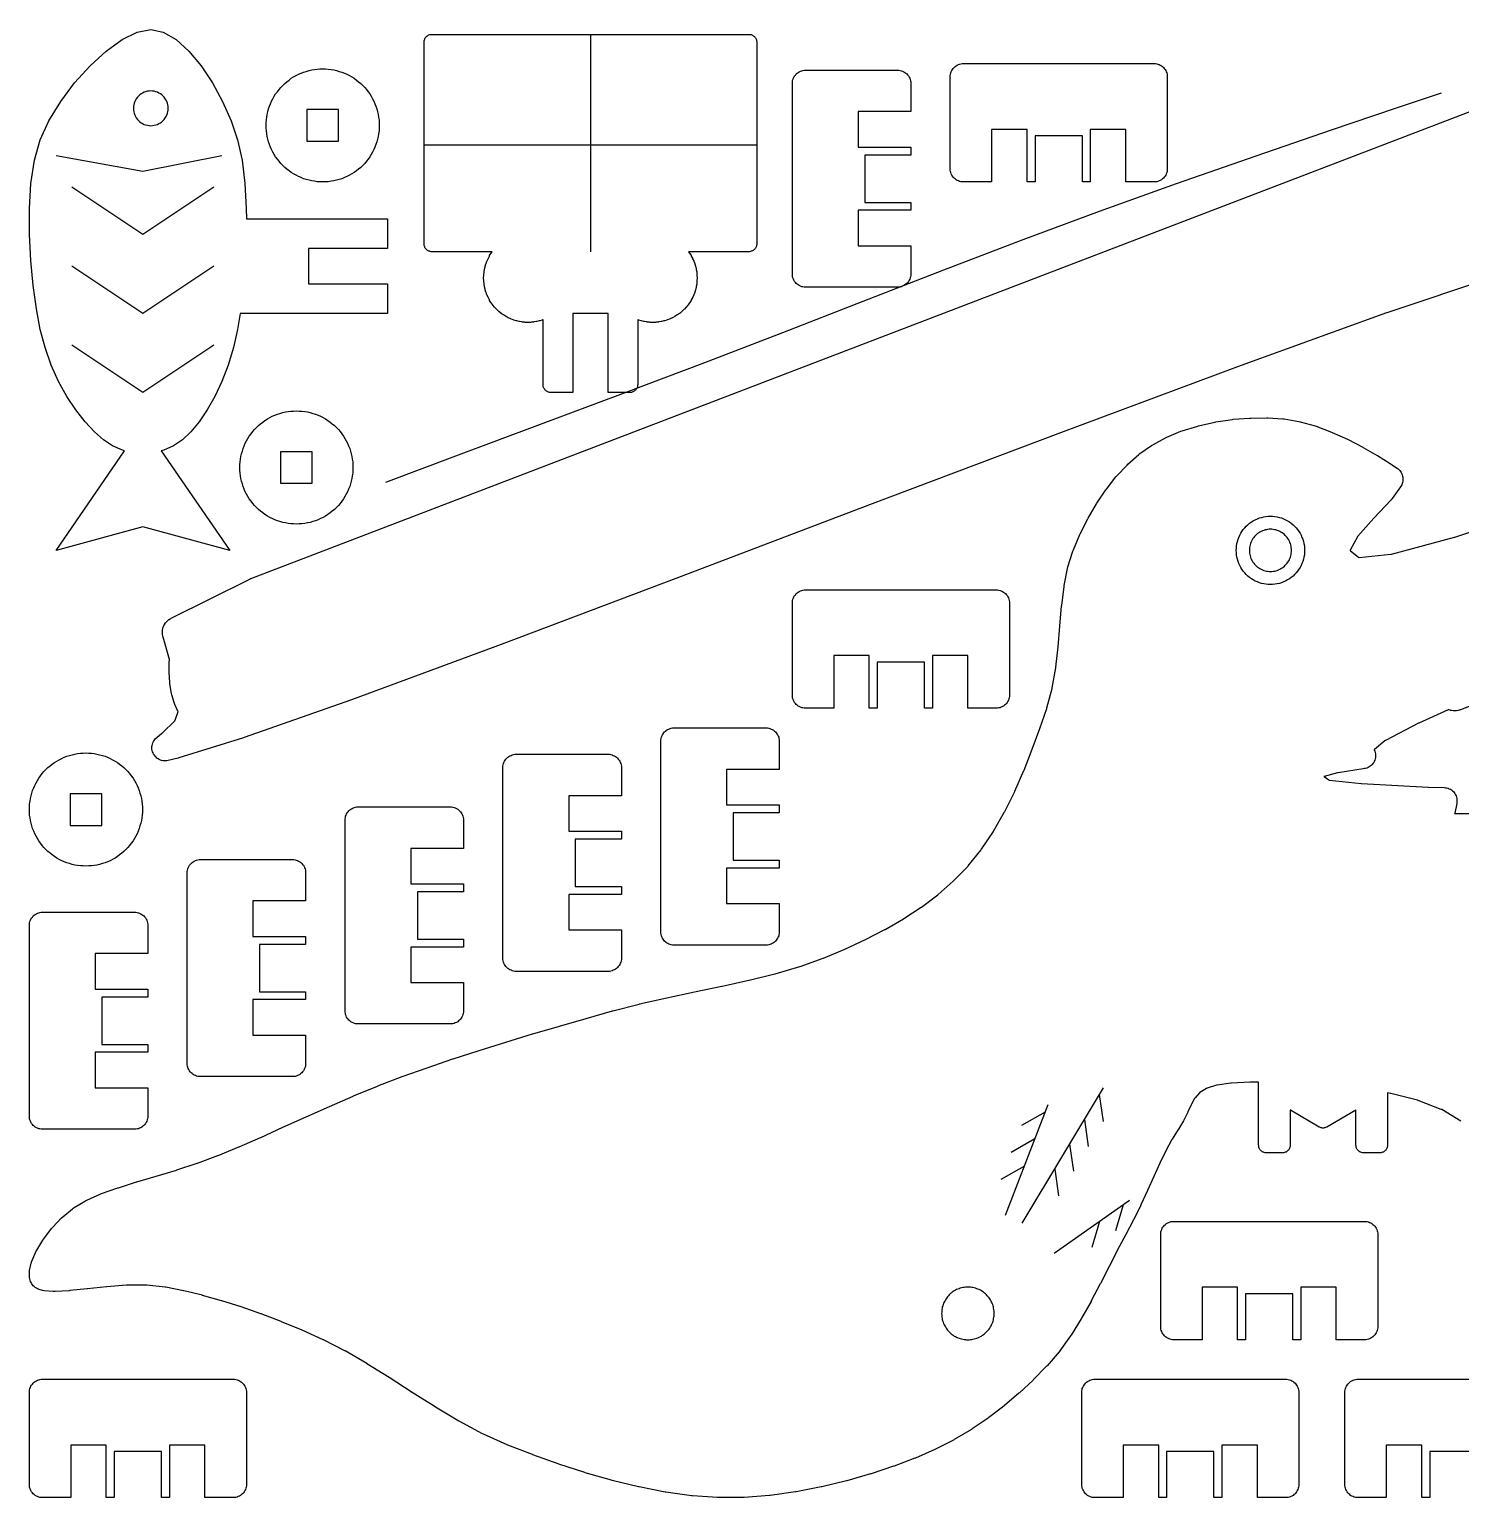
# Model space of a CAD drawing. Header units: millimetres. Extents: x 5 to 580, y 5 to 395.
# Drawn here: x 5 to 113.8, y 5 to 116.6 of the extents above; entities that cross this region are included whole.
import ezdxf

# ---------------------------------------------------------------- set-up
doc = ezdxf.new("R2010")
doc.units = ezdxf.units.MM
doc.layers.add('CUT', color=1, linetype='Continuous')
doc.layers.add('ENGRAVE', color=5, linetype='Continuous')

msp = doc.modelspace()

# ---------------------------------------------------------------- linework, layer by layer
at = {"layer": 'CUT'}
for points in [[(32.23, 102.2), (32.23, 100.22), (32.23, 99.95), (26.23, 99.95), (26.23, 97.25), (32.23, 97.25), (32.23, 96.98), (32.23, 95), (26.23, 95), (21.02, 95), (20.83, 93.8), (20.51, 92.41), (20.11, 91.08), (19.64, 89.84), (19.1, 88.7), (18.52, 87.67), (17.9, 86.77), (17.27, 86.01), (16.63, 85.4), (15.95, 84.94), (15.22, 84.61), (15.03, 84.56), (20.23, 77), (13.63, 78.8), (7.03, 77), (12.23, 84.57), (12.08, 84.61), (11.33, 84.94), (10.63, 85.4), (9.94, 86.01), (9.23, 86.77), (8.53, 87.67), (7.85, 88.7), (7.22, 89.84), (6.66, 91.08), (6.19, 92.41), (5.83, 93.8), (5.54, 95.35), (5.29, 97.12), (5.11, 99.02), (5, 101), (5, 102.98), (5.12, 104.88), (5.39, 106.65), (5.83, 108.2), (6.49, 109.65), (7.38, 111.12), (8.44, 112.53), (9.61, 113.82), (10.84, 114.94), (12.06, 115.82), (13.2, 116.39), (14.23, 116.6), (15.18, 116.39), (16.16, 115.82), (17.12, 114.94), (18.05, 113.82), (18.91, 112.53), (19.68, 111.12), (20.33, 109.65), (20.83, 108.2), (21.17, 106.65), (21.39, 104.88), (21.49, 102.98), (21.5, 102.2), (26.23, 102.2)], [(55.11, 99.69), (55.18, 99.59), (55.2, 99.56), (55.3, 99.4), (55.32, 99.37), (55.4, 99.21), (55.42, 99.17), (55.5, 99.01), (55.51, 98.97), (55.58, 98.8), (55.59, 98.77), (55.64, 98.59), (55.65, 98.55), (55.69, 98.38), (55.7, 98.34), (55.73, 98.16), (55.73, 98.12), (55.75, 97.94), (55.75, 97.9), (55.76, 97.72), (55.76, 97.68), (55.75, 97.5), (55.75, 97.46), (55.73, 97.28), (55.73, 97.24), (55.7, 97.06), (55.69, 97.02), (55.65, 96.85), (55.64, 96.81), (55.59, 96.63), (55.58, 96.6), (55.51, 96.43), (55.5, 96.39), (55.42, 96.23), (55.4, 96.19), (55.32, 96.03), (55.3, 96), (55.2, 95.84), (55.18, 95.81), (55.08, 95.66), (55.05, 95.63), (54.94, 95.49), (54.91, 95.46), (54.79, 95.33), (54.76, 95.3), (54.63, 95.18), (54.6, 95.15), (54.46, 95.04), (54.43, 95.01), (54.28, 94.91), (54.25, 94.89), (54.09, 94.79), (54.06, 94.77), (53.9, 94.68), (53.86, 94.67), (53.7, 94.59), (53.66, 94.58), (53.49, 94.51), (53.45, 94.5), (53.28, 94.45), (53.24, 94.44), (53.07, 94.4), (53.03, 94.39), (52.85, 94.36), (52.81, 94.35), (52.63, 94.34), (52.59, 94.33), (52.41, 94.33), (52.37, 94.33), (52.19, 94.33), (52.15, 94.34), (51.97, 94.35), (51.93, 94.36), (51.75, 94.39), (51.71, 94.4), (51.54, 94.44), (51.5, 94.45), (51.32, 94.5), (51.29, 94.51), (51.26, 94.52), (51.25, 94.53), (51.25, 94.51), (51.25, 89.6), (51.24, 89.54), (51.23, 89.48), (51.22, 89.43), (51.2, 89.37), (51.18, 89.32), (51.15, 89.27), (51.11, 89.22), (51.07, 89.18), (51.03, 89.14), (50.98, 89.1), (50.93, 89.07), (50.88, 89.05), (50.82, 89.03), (50.76, 89.01), (50.71, 89), (50.65, 89), (49, 89), (49, 95), (46.3, 95), (46.3, 89), (44.65, 89), (44.59, 89), (44.53, 89.01), (44.47, 89.03), (44.42, 89.05), (44.36, 89.07), (44.31, 89.1), (44.27, 89.14), (44.22, 89.18), (44.18, 89.22), (44.15, 89.27), (44.12, 89.32), (44.09, 89.37), (44.07, 89.43), (44.06, 89.48), (44.05, 89.54), (44.05, 89.6), (44.05, 94.51), (44.05, 94.53), (44.03, 94.52), (44.01, 94.51), (43.97, 94.5), (43.8, 94.45), (43.76, 94.44), (43.58, 94.4), (43.54, 94.39), (43.36, 94.36), (43.32, 94.35), (43.14, 94.34), (43.1, 94.33), (42.92, 94.33), (42.88, 94.33), (42.7, 94.33), (42.66, 94.34), (42.48, 94.35), (42.44, 94.36), (42.27, 94.39), (42.23, 94.4), (42.05, 94.44), (42.01, 94.45), (41.84, 94.5), (41.8, 94.51), (41.63, 94.58), (41.6, 94.59), (41.43, 94.67), (41.4, 94.68), (41.24, 94.77), (41.2, 94.79), (41.05, 94.89), (41.01, 94.91), (40.87, 95.01), (40.84, 95.04), (40.7, 95.15), (40.67, 95.18), (40.53, 95.3), (40.51, 95.33), (40.38, 95.46), (40.36, 95.49), (40.24, 95.63), (40.22, 95.66), (40.11, 95.81), (40.09, 95.84), (39.99, 96), (39.97, 96.03), (39.89, 96.19), (39.87, 96.23), (39.8, 96.39), (39.78, 96.43), (39.72, 96.6), (39.7, 96.63), (39.65, 96.81), (39.64, 96.85), (39.6, 97.02), (39.59, 97.06), (39.56, 97.24), (39.56, 97.28), (39.54, 97.46), (39.54, 97.5), (39.53, 97.68), (39.53, 97.72), (39.54, 97.9), (39.54, 97.94), (39.56, 98.12), (39.56, 98.16), (39.59, 98.34), (39.6, 98.38), (39.64, 98.55), (39.65, 98.59), (39.7, 98.77), (39.72, 98.8), (39.78, 98.97), (39.8, 99.01), (39.87, 99.17), (39.89, 99.21), (39.97, 99.37), (39.99, 99.4), (40.09, 99.56), (40.11, 99.59), (40.18, 99.69), (40.19, 99.7), (40.18, 99.7), (35.6, 99.7), (35.54, 99.7), (35.48, 99.71), (35.43, 99.73), (35.37, 99.75), (35.32, 99.77), (35.27, 99.8), (35.22, 99.84), (35.18, 99.88), (35.14, 99.92), (35.1, 99.97), (35.07, 100.02), (35.05, 100.07), (35.03, 100.13), (35.01, 100.18), (35, 100.24), (35, 100.3), (35, 115.62), (35, 115.68), (35.01, 115.74), (35.03, 115.8), (35.05, 115.85), (35.07, 115.91), (35.1, 115.96), (35.14, 116), (35.18, 116.05), (35.22, 116.09), (35.27, 116.12), (35.32, 116.15), (35.37, 116.18), (35.43, 116.2), (35.48, 116.21), (35.54, 116.22), (35.6, 116.22), (59.69, 116.22), (59.75, 116.22), (59.81, 116.21), (59.87, 116.2), (59.92, 116.18), (59.98, 116.15), (60.03, 116.12), (60.07, 116.09), (60.12, 116.05), (60.16, 116), (60.19, 115.96), (60.22, 115.91), (60.25, 115.85), (60.27, 115.8), (60.28, 115.74), (60.29, 115.68), (60.29, 115.62), (60.29, 100.3), (60.29, 100.24), (60.28, 100.18), (60.27, 100.13), (60.25, 100.07), (60.22, 100.02), (60.19, 99.97), (60.16, 99.92), (60.12, 99.88), (60.07, 99.84), (60.03, 99.8), (59.98, 99.77), (59.92, 99.75), (59.87, 99.73), (59.81, 99.71), (59.75, 99.7), (59.69, 99.7), (55.12, 99.7), (55.1, 99.7)], [(91.46, 105.71), (91.42, 105.62), (91.38, 105.53), (91.33, 105.44), (91.27, 105.37), (91.21, 105.29), (91.13, 105.23), (91.06, 105.17), (90.97, 105.12), (90.88, 105.08), (90.79, 105.04), (90.7, 105.02), (90.6, 105), (90.5, 105), (88.35, 105), (88.35, 109), (85.65, 109), (85.65, 105), (85.05, 105), (85.05, 108.5), (81.45, 108.5), (81.45, 105), (80.85, 105), (80.85, 109), (78.15, 109), (78.15, 105), (76, 105), (75.9, 105), (75.8, 105.02), (75.71, 105.04), (75.62, 105.08), (75.53, 105.12), (75.44, 105.17), (75.37, 105.23), (75.29, 105.29), (75.23, 105.37), (75.17, 105.44), (75.12, 105.53), (75.08, 105.62), (75.04, 105.71), (75.02, 105.8), (75, 105.9), (75, 106), (75, 113), (75, 113.1), (75.02, 113.2), (75.04, 113.29), (75.08, 113.38), (75.12, 113.47), (75.17, 113.56), (75.23, 113.63), (75.29, 113.71), (75.37, 113.77), (75.44, 113.83), (75.53, 113.88), (75.62, 113.92), (75.71, 113.96), (75.8, 113.98), (75.9, 114), (76, 114), (90.5, 114), (90.6, 114), (90.7, 113.98), (90.79, 113.96), (90.88, 113.92), (90.97, 113.88), (91.06, 113.83), (91.13, 113.77), (91.21, 113.71), (91.27, 113.63), (91.33, 113.56), (91.38, 113.47), (91.42, 113.38), (91.46, 113.29), (91.48, 113.2), (91.5, 113.1), (91.5, 113), (91.5, 106), (91.5, 105.9), (91.48, 105.8)], [(31.59, 109.09), (31.58, 108.88), (31.55, 108.67), (31.52, 108.46), (31.47, 108.26), (31.41, 108.05), (31.35, 107.85), (31.27, 107.65), (31.19, 107.46), (31.09, 107.27), (30.99, 107.09), (30.88, 106.91), (30.75, 106.74), (30.62, 106.57), (30.49, 106.41), (30.34, 106.26), (30.19, 106.11), (30.03, 105.98), (29.86, 105.85), (29.69, 105.72), (29.51, 105.61), (29.33, 105.51), (29.14, 105.41), (28.95, 105.33), (28.75, 105.25), (28.55, 105.19), (28.34, 105.13), (28.14, 105.08), (27.93, 105.05), (27.72, 105.02), (27.51, 105.01), (27.3, 105), (27.09, 105.01), (26.88, 105.02), (26.67, 105.05), (26.46, 105.08), (26.26, 105.13), (26.05, 105.19), (25.85, 105.25), (25.65, 105.33), (25.46, 105.41), (25.27, 105.51), (25.09, 105.61), (24.91, 105.72), (24.74, 105.85), (24.57, 105.98), (24.41, 106.11), (24.26, 106.26), (24.11, 106.41), (23.98, 106.57), (23.85, 106.74), (23.72, 106.91), (23.61, 107.09), (23.51, 107.27), (23.41, 107.46), (23.33, 107.65), (23.25, 107.85), (23.19, 108.05), (23.13, 108.26), (23.08, 108.46), (23.05, 108.67), (23.02, 108.88), (23.01, 109.09), (23, 109.3), (23.01, 109.51), (23.02, 109.72), (23.05, 109.93), (23.08, 110.14), (23.13, 110.34), (23.19, 110.55), (23.25, 110.75), (23.33, 110.95), (23.41, 111.14), (23.51, 111.33), (23.61, 111.51), (23.72, 111.69), (23.85, 111.86), (23.98, 112.03), (24.11, 112.19), (24.26, 112.34), (24.41, 112.49), (24.57, 112.62), (24.74, 112.75), (24.91, 112.88), (25.09, 112.99), (25.27, 113.09), (25.46, 113.19), (25.65, 113.27), (25.85, 113.35), (26.05, 113.41), (26.26, 113.47), (26.46, 113.52), (26.67, 113.55), (26.88, 113.58), (27.09, 113.59), (27.3, 113.6), (27.51, 113.59), (27.72, 113.58), (27.93, 113.55), (28.14, 113.52), (28.34, 113.47), (28.55, 113.41), (28.75, 113.35), (28.95, 113.27), (29.14, 113.19), (29.33, 113.09), (29.51, 112.99), (29.69, 112.88), (29.86, 112.75), (30.03, 112.62), (30.19, 112.49), (30.34, 112.34), (30.49, 112.19), (30.62, 112.03), (30.75, 111.86), (30.88, 111.69), (30.99, 111.51), (31.09, 111.33), (31.19, 111.14), (31.27, 110.95), (31.35, 110.75), (31.41, 110.55), (31.47, 110.34), (31.52, 110.14), (31.55, 109.93), (31.58, 109.72), (31.59, 109.51), (31.6, 109.3)], [(71.29, 113.46), (71.38, 113.42), (71.47, 113.38), (71.56, 113.33), (71.63, 113.27), (71.71, 113.21), (71.77, 113.13), (71.83, 113.06), (71.88, 112.97), (71.92, 112.88), (71.96, 112.79), (71.98, 112.7), (72, 112.6), (72, 112.5), (72, 110.35), (68, 110.35), (68, 107.65), (72, 107.65), (72, 107.05), (68.5, 107.05), (68.5, 103.45), (72, 103.45), (72, 102.85), (68, 102.85), (68, 100.15), (72, 100.15), (72, 98), (72, 97.9), (71.98, 97.8), (71.96, 97.71), (71.92, 97.62), (71.88, 97.53), (71.83, 97.44), (71.77, 97.37), (71.71, 97.29), (71.63, 97.23), (71.56, 97.17), (71.47, 97.12), (71.38, 97.08), (71.29, 97.04), (71.2, 97.02), (71.1, 97), (71, 97), (64, 97), (63.9, 97), (63.8, 97.02), (63.71, 97.04), (63.62, 97.08), (63.53, 97.12), (63.44, 97.17), (63.37, 97.23), (63.29, 97.29), (63.23, 97.37), (63.17, 97.44), (63.12, 97.53), (63.08, 97.62), (63.04, 97.71), (63.02, 97.8), (63, 97.9), (63, 98), (63, 112.5), (63, 112.6), (63.02, 112.7), (63.04, 112.79), (63.08, 112.88), (63.12, 112.97), (63.17, 113.06), (63.23, 113.13), (63.29, 113.21), (63.37, 113.27), (63.44, 113.33), (63.53, 113.38), (63.62, 113.42), (63.71, 113.46), (63.8, 113.48), (63.9, 113.5), (64, 113.5), (71, 113.5), (71.1, 113.5), (71.2, 113.48)], [(14.73, 109.38), (14.85, 109.44), (14.96, 109.5), (15.06, 109.58), (15.16, 109.67), (15.25, 109.76), (15.32, 109.87), (15.39, 109.98), (15.45, 110.09), (15.49, 110.22), (15.52, 110.34), (15.54, 110.47), (15.55, 110.6), (15.54, 110.73), (15.52, 110.86), (15.49, 110.98), (15.45, 111.11), (15.39, 111.22), (15.32, 111.33), (15.25, 111.44), (15.16, 111.53), (15.06, 111.62), (14.96, 111.7), (14.85, 111.76), (14.73, 111.82), (14.61, 111.86), (14.48, 111.89), (14.36, 111.91), (14.23, 111.92), (14.1, 111.91), (13.97, 111.89), (13.84, 111.86), (13.72, 111.82), (13.6, 111.76), (13.49, 111.7), (13.39, 111.62), (13.29, 111.53), (13.21, 111.44), (13.13, 111.33), (13.06, 111.22), (13.01, 111.11), (12.96, 110.98), (12.93, 110.86), (12.91, 110.73), (12.91, 110.6), (12.91, 110.47), (12.93, 110.34), (12.96, 110.22), (13.01, 110.09), (13.06, 109.98), (13.13, 109.87), (13.21, 109.76), (13.29, 109.67), (13.39, 109.58), (13.49, 109.5), (13.6, 109.44), (13.72, 109.38), (13.84, 109.34), (13.97, 109.31), (14.1, 109.29), (14.23, 109.28), (14.36, 109.29), (14.48, 109.31), (14.61, 109.34)], [(28.5, 110.5), (26.1, 110.5), (26.1, 108.1), (28.5, 108.1)], [(29.59, 83.09), (29.58, 82.88), (29.55, 82.67), (29.52, 82.46), (29.47, 82.26), (29.41, 82.05), (29.35, 81.85), (29.27, 81.65), (29.19, 81.46), (29.09, 81.27), (28.99, 81.09), (28.88, 80.91), (28.75, 80.74), (28.62, 80.57), (28.49, 80.41), (28.34, 80.26), (28.19, 80.11), (28.03, 79.98), (27.86, 79.85), (27.69, 79.72), (27.51, 79.61), (27.33, 79.51), (27.14, 79.41), (26.95, 79.33), (26.75, 79.25), (26.55, 79.19), (26.34, 79.13), (26.14, 79.08), (25.93, 79.05), (25.72, 79.02), (25.51, 79.01), (25.3, 79), (25.09, 79.01), (24.88, 79.02), (24.67, 79.05), (24.46, 79.08), (24.26, 79.13), (24.05, 79.19), (23.85, 79.25), (23.65, 79.33), (23.46, 79.41), (23.27, 79.51), (23.09, 79.61), (22.91, 79.72), (22.74, 79.85), (22.57, 79.98), (22.41, 80.11), (22.26, 80.26), (22.11, 80.41), (21.98, 80.57), (21.85, 80.74), (21.72, 80.91), (21.61, 81.09), (21.51, 81.27), (21.41, 81.46), (21.33, 81.65), (21.25, 81.85), (21.19, 82.05), (21.13, 82.26), (21.08, 82.46), (21.05, 82.67), (21.02, 82.88), (21.01, 83.09), (21, 83.3), (21.01, 83.51), (21.02, 83.72), (21.05, 83.93), (21.08, 84.14), (21.13, 84.34), (21.19, 84.55), (21.25, 84.75), (21.33, 84.95), (21.41, 85.14), (21.51, 85.33), (21.61, 85.51), (21.72, 85.69), (21.85, 85.86), (21.98, 86.03), (22.11, 86.19), (22.26, 86.34), (22.41, 86.49), (22.57, 86.62), (22.74, 86.75), (22.91, 86.88), (23.09, 86.99), (23.27, 87.09), (23.46, 87.19), (23.65, 87.27), (23.85, 87.35), (24.05, 87.41), (24.26, 87.47), (24.46, 87.52), (24.67, 87.55), (24.88, 87.58), (25.09, 87.59), (25.3, 87.6), (25.51, 87.59), (25.72, 87.58), (25.93, 87.55), (26.14, 87.52), (26.34, 87.47), (26.55, 87.41), (26.75, 87.35), (26.95, 87.27), (27.14, 87.19), (27.33, 87.09), (27.51, 86.99), (27.69, 86.88), (27.86, 86.75), (28.03, 86.62), (28.19, 86.49), (28.34, 86.34), (28.49, 86.19), (28.62, 86.03), (28.75, 85.86), (28.88, 85.69), (28.99, 85.51), (29.09, 85.33), (29.19, 85.14), (29.27, 84.95), (29.35, 84.75), (29.41, 84.55), (29.47, 84.34), (29.52, 84.14), (29.55, 83.93), (29.58, 83.72), (29.59, 83.51), (29.6, 83.3)], [(26.5, 84.5), (24.1, 84.5), (24.1, 82.1), (26.5, 82.1)], [(100.94, 77.1), (100.93, 77.21), (100.91, 77.31), (100.89, 77.41), (100.86, 77.51), (100.82, 77.61), (100.78, 77.71), (100.73, 77.8), (100.67, 77.89), (100.61, 77.97), (100.55, 78.05), (100.47, 78.13), (100.4, 78.2), (100.32, 78.27), (100.23, 78.33), (100.14, 78.39), (100.05, 78.43), (99.96, 78.48), (99.86, 78.51), (99.76, 78.55), (99.65, 78.57), (99.55, 78.59), (99.45, 78.6), (99.34, 78.6), (99.24, 78.6), (99.13, 78.59), (99.03, 78.57), (98.93, 78.55), (98.83, 78.51), (98.73, 78.48), (98.64, 78.43), (98.54, 78.39), (98.45, 78.33), (98.37, 78.27), (98.29, 78.2), (98.21, 78.13), (98.14, 78.05), (98.07, 77.97), (98.01, 77.89), (97.96, 77.8), (97.91, 77.71), (97.86, 77.61), (97.83, 77.51), (97.8, 77.41), (97.77, 77.31), (97.76, 77.21), (97.75, 77.1), (97.74, 77), (97.75, 76.9), (97.76, 76.79), (97.77, 76.69), (97.8, 76.59), (97.83, 76.49), (97.86, 76.39), (97.91, 76.29), (97.96, 76.2), (98.01, 76.11), (98.07, 76.03), (98.14, 75.94), (98.21, 75.87), (98.29, 75.8), (98.37, 75.73), (98.45, 75.67), (98.54, 75.61), (98.64, 75.56), (98.73, 75.52), (98.83, 75.48), (98.93, 75.45), (99.03, 75.43), (99.13, 75.41), (99.24, 75.4), (99.34, 75.4), (99.45, 75.4), (99.55, 75.41), (99.65, 75.43), (99.76, 75.45), (99.86, 75.48), (99.96, 75.52), (100.05, 75.56), (100.14, 75.61), (100.23, 75.67), (100.32, 75.73), (100.4, 75.8), (100.47, 75.87), (100.55, 75.94), (100.61, 76.03), (100.67, 76.11), (100.73, 76.2), (100.78, 76.29), (100.82, 76.39), (100.86, 76.49), (100.89, 76.59), (100.91, 76.69), (100.93, 76.79), (100.94, 76.9), (100.94, 77)], [(79.46, 65.71), (79.42, 65.62), (79.38, 65.53), (79.33, 65.44), (79.27, 65.37), (79.21, 65.29), (79.13, 65.23), (79.06, 65.17), (78.97, 65.12), (78.88, 65.08), (78.79, 65.04), (78.7, 65.02), (78.6, 65), (78.5, 65), (76.35, 65), (76.35, 69), (73.65, 69), (73.65, 65), (73.05, 65), (73.05, 68.5), (69.45, 68.5), (69.45, 65), (68.85, 65), (68.85, 69), (66.15, 69), (66.15, 65), (64, 65), (63.9, 65), (63.8, 65.02), (63.71, 65.04), (63.62, 65.08), (63.53, 65.12), (63.44, 65.17), (63.37, 65.23), (63.29, 65.29), (63.23, 65.37), (63.17, 65.44), (63.12, 65.53), (63.08, 65.62), (63.04, 65.71), (63.02, 65.8), (63, 65.9), (63, 66), (63, 73), (63, 73.1), (63.02, 73.2), (63.04, 73.29), (63.08, 73.38), (63.12, 73.47), (63.17, 73.56), (63.23, 73.63), (63.29, 73.71), (63.37, 73.77), (63.44, 73.83), (63.53, 73.88), (63.62, 73.92), (63.71, 73.96), (63.8, 73.98), (63.9, 74), (64, 74), (78.5, 74), (78.6, 74), (78.7, 73.98), (78.79, 73.96), (78.88, 73.92), (78.97, 73.88), (79.06, 73.83), (79.13, 73.77), (79.21, 73.71), (79.27, 73.63), (79.33, 73.56), (79.38, 73.47), (79.42, 73.38), (79.46, 73.29), (79.48, 73.2), (79.5, 73.1), (79.5, 73), (79.5, 66), (79.5, 65.9), (79.48, 65.8)], [(61.29, 63.46), (61.38, 63.42), (61.47, 63.38), (61.56, 63.33), (61.63, 63.27), (61.71, 63.21), (61.77, 63.13), (61.83, 63.06), (61.88, 62.97), (61.92, 62.88), (61.96, 62.79), (61.98, 62.7), (62, 62.6), (62, 62.5), (62, 60.35), (58, 60.35), (58, 57.65), (62, 57.65), (62, 57.05), (58.5, 57.05), (58.5, 53.45), (62, 53.45), (62, 52.85), (58, 52.85), (58, 50.15), (62, 50.15), (62, 48), (62, 47.9), (61.98, 47.8), (61.96, 47.71), (61.92, 47.62), (61.88, 47.53), (61.83, 47.44), (61.77, 47.37), (61.71, 47.29), (61.63, 47.23), (61.56, 47.17), (61.47, 47.12), (61.38, 47.08), (61.29, 47.04), (61.2, 47.02), (61.1, 47), (61, 47), (54, 47), (53.9, 47), (53.8, 47.02), (53.71, 47.04), (53.62, 47.08), (53.53, 47.12), (53.44, 47.17), (53.37, 47.23), (53.29, 47.29), (53.23, 47.37), (53.17, 47.44), (53.12, 47.53), (53.08, 47.62), (53.04, 47.71), (53.02, 47.8), (53, 47.9), (53, 48), (53, 62.5), (53, 62.6), (53.02, 62.7), (53.04, 62.79), (53.08, 62.88), (53.12, 62.97), (53.17, 63.06), (53.23, 63.13), (53.29, 63.21), (53.37, 63.27), (53.44, 63.33), (53.53, 63.38), (53.62, 63.42), (53.71, 63.46), (53.8, 63.48), (53.9, 63.5), (54, 63.5), (61, 63.5), (61.1, 63.5), (61.2, 63.48)], [(13.59, 57.09), (13.58, 56.88), (13.55, 56.67), (13.52, 56.46), (13.47, 56.26), (13.41, 56.05), (13.35, 55.85), (13.27, 55.65), (13.19, 55.46), (13.09, 55.27), (12.99, 55.09), (12.88, 54.91), (12.75, 54.74), (12.62, 54.57), (12.49, 54.41), (12.34, 54.26), (12.19, 54.11), (12.03, 53.98), (11.86, 53.85), (11.69, 53.72), (11.51, 53.61), (11.33, 53.51), (11.14, 53.41), (10.95, 53.33), (10.75, 53.25), (10.55, 53.19), (10.34, 53.13), (10.14, 53.08), (9.93, 53.05), (9.72, 53.02), (9.51, 53.01), (9.3, 53), (9.09, 53.01), (8.88, 53.02), (8.67, 53.05), (8.46, 53.08), (8.26, 53.13), (8.05, 53.19), (7.85, 53.25), (7.65, 53.33), (7.46, 53.41), (7.27, 53.51), (7.09, 53.61), (6.91, 53.72), (6.74, 53.85), (6.57, 53.98), (6.41, 54.11), (6.26, 54.26), (6.11, 54.41), (5.98, 54.57), (5.85, 54.74), (5.72, 54.91), (5.61, 55.09), (5.51, 55.27), (5.41, 55.46), (5.33, 55.65), (5.25, 55.85), (5.19, 56.05), (5.13, 56.26), (5.08, 56.46), (5.05, 56.67), (5.02, 56.88), (5.01, 57.09), (5, 57.3), (5.01, 57.51), (5.02, 57.72), (5.05, 57.93), (5.08, 58.14), (5.13, 58.34), (5.19, 58.55), (5.25, 58.75), (5.33, 58.95), (5.41, 59.14), (5.51, 59.33), (5.61, 59.51), (5.72, 59.69), (5.85, 59.86), (5.98, 60.03), (6.11, 60.19), (6.26, 60.34), (6.41, 60.49), (6.57, 60.62), (6.74, 60.75), (6.91, 60.88), (7.09, 60.99), (7.27, 61.09), (7.46, 61.19), (7.65, 61.27), (7.85, 61.35), (8.05, 61.41), (8.26, 61.47), (8.46, 61.52), (8.67, 61.55), (8.88, 61.58), (9.09, 61.59), (9.3, 61.6), (9.51, 61.59), (9.72, 61.58), (9.93, 61.55), (10.14, 61.52), (10.34, 61.47), (10.55, 61.41), (10.75, 61.35), (10.95, 61.27), (11.14, 61.19), (11.33, 61.09), (11.51, 60.99), (11.69, 60.88), (11.86, 60.75), (12.03, 60.62), (12.19, 60.49), (12.34, 60.34), (12.49, 60.19), (12.62, 60.03), (12.75, 59.86), (12.88, 59.69), (12.99, 59.51), (13.09, 59.33), (13.19, 59.14), (13.27, 58.95), (13.35, 58.75), (13.41, 58.55), (13.47, 58.34), (13.52, 58.14), (13.55, 57.93), (13.58, 57.72), (13.59, 57.51), (13.6, 57.3)], [(49.29, 61.46), (49.38, 61.42), (49.47, 61.38), (49.56, 61.33), (49.63, 61.27), (49.71, 61.21), (49.77, 61.13), (49.83, 61.06), (49.88, 60.97), (49.92, 60.88), (49.96, 60.79), (49.98, 60.7), (50, 60.6), (50, 60.5), (50, 58.35), (46, 58.35), (46, 55.65), (50, 55.65), (50, 55.05), (46.5, 55.05), (46.5, 51.45), (50, 51.45), (50, 50.85), (46, 50.85), (46, 48.15), (50, 48.15), (50, 46), (50, 45.9), (49.98, 45.8), (49.96, 45.71), (49.92, 45.62), (49.88, 45.53), (49.83, 45.44), (49.77, 45.37), (49.71, 45.29), (49.63, 45.23), (49.56, 45.17), (49.47, 45.12), (49.38, 45.08), (49.29, 45.04), (49.2, 45.02), (49.1, 45), (49, 45), (42, 45), (41.9, 45), (41.8, 45.02), (41.71, 45.04), (41.62, 45.08), (41.53, 45.12), (41.44, 45.17), (41.37, 45.23), (41.29, 45.29), (41.23, 45.37), (41.17, 45.44), (41.12, 45.53), (41.08, 45.62), (41.04, 45.71), (41.02, 45.8), (41, 45.9), (41, 46), (41, 60.5), (41, 60.6), (41.02, 60.7), (41.04, 60.79), (41.08, 60.88), (41.12, 60.97), (41.17, 61.06), (41.23, 61.13), (41.29, 61.21), (41.37, 61.27), (41.44, 61.33), (41.53, 61.38), (41.62, 61.42), (41.71, 61.46), (41.8, 61.48), (41.9, 61.5), (42, 61.5), (49, 61.5), (49.1, 61.5), (49.2, 61.48)], [(10.5, 58.5), (8.1, 58.5), (8.1, 56.1), (10.5, 56.1)], [(37.29, 57.46), (37.38, 57.42), (37.47, 57.38), (37.56, 57.33), (37.63, 57.27), (37.71, 57.21), (37.77, 57.13), (37.83, 57.06), (37.88, 56.97), (37.92, 56.88), (37.96, 56.79), (37.98, 56.7), (38, 56.6), (38, 56.5), (38, 54.35), (34, 54.35), (34, 51.65), (38, 51.65), (38, 51.05), (34.5, 51.05), (34.5, 47.45), (38, 47.45), (38, 46.85), (34, 46.85), (34, 44.15), (38, 44.15), (38, 42), (38, 41.9), (37.98, 41.8), (37.96, 41.71), (37.92, 41.62), (37.88, 41.53), (37.83, 41.44), (37.77, 41.37), (37.71, 41.29), (37.63, 41.23), (37.56, 41.17), (37.47, 41.12), (37.38, 41.08), (37.29, 41.04), (37.2, 41.02), (37.1, 41), (37, 41), (30, 41), (29.9, 41), (29.8, 41.02), (29.71, 41.04), (29.62, 41.08), (29.53, 41.12), (29.44, 41.17), (29.37, 41.23), (29.29, 41.29), (29.23, 41.37), (29.17, 41.44), (29.12, 41.53), (29.08, 41.62), (29.04, 41.71), (29.02, 41.8), (29, 41.9), (29, 42), (29, 56.5), (29, 56.6), (29.02, 56.7), (29.04, 56.79), (29.08, 56.88), (29.12, 56.97), (29.17, 57.06), (29.23, 57.13), (29.29, 57.21), (29.37, 57.27), (29.44, 57.33), (29.53, 57.38), (29.62, 57.42), (29.71, 57.46), (29.8, 57.48), (29.9, 57.5), (30, 57.5), (37, 57.5), (37.1, 57.5), (37.2, 57.48)], [(25.29, 53.46), (25.38, 53.42), (25.47, 53.38), (25.56, 53.33), (25.63, 53.27), (25.71, 53.21), (25.77, 53.13), (25.83, 53.06), (25.88, 52.97), (25.92, 52.88), (25.96, 52.79), (25.98, 52.7), (26, 52.6), (26, 52.5), (26, 50.35), (22, 50.35), (22, 47.65), (26, 47.65), (26, 47.05), (22.5, 47.05), (22.5, 43.45), (26, 43.45), (26, 42.85), (22, 42.85), (22, 40.15), (26, 40.15), (26, 38), (26, 37.9), (25.98, 37.8), (25.96, 37.71), (25.92, 37.62), (25.88, 37.53), (25.83, 37.44), (25.77, 37.37), (25.71, 37.29), (25.63, 37.23), (25.56, 37.17), (25.47, 37.12), (25.38, 37.08), (25.29, 37.04), (25.2, 37.02), (25.1, 37), (25, 37), (18, 37), (17.9, 37), (17.8, 37.02), (17.71, 37.04), (17.62, 37.08), (17.53, 37.12), (17.44, 37.17), (17.37, 37.23), (17.29, 37.29), (17.23, 37.37), (17.17, 37.44), (17.12, 37.53), (17.08, 37.62), (17.04, 37.71), (17.02, 37.8), (17, 37.9), (17, 38), (17, 52.5), (17, 52.6), (17.02, 52.7), (17.04, 52.79), (17.08, 52.88), (17.12, 52.97), (17.17, 53.06), (17.23, 53.13), (17.29, 53.21), (17.37, 53.27), (17.44, 53.33), (17.53, 53.38), (17.62, 53.42), (17.71, 53.46), (17.8, 53.48), (17.9, 53.5), (18, 53.5), (25, 53.5), (25.1, 53.5), (25.2, 53.48)], [(13.29, 49.46), (13.38, 49.42), (13.47, 49.38), (13.56, 49.33), (13.63, 49.27), (13.71, 49.21), (13.77, 49.13), (13.83, 49.06), (13.88, 48.97), (13.92, 48.88), (13.96, 48.79), (13.98, 48.7), (14, 48.6), (14, 48.5), (14, 46.35), (10, 46.35), (10, 43.65), (14, 43.65), (14, 43.05), (10.5, 43.05), (10.5, 39.45), (14, 39.45), (14, 38.85), (10, 38.85), (10, 36.15), (14, 36.15), (14, 34), (14, 33.9), (13.98, 33.8), (13.96, 33.71), (13.92, 33.62), (13.88, 33.53), (13.83, 33.44), (13.77, 33.37), (13.71, 33.29), (13.63, 33.23), (13.56, 33.17), (13.47, 33.12), (13.38, 33.08), (13.29, 33.04), (13.2, 33.02), (13.1, 33), (13, 33), (6, 33), (5.9, 33), (5.8, 33.02), (5.71, 33.04), (5.62, 33.08), (5.53, 33.12), (5.44, 33.17), (5.37, 33.23), (5.29, 33.29), (5.23, 33.37), (5.17, 33.44), (5.12, 33.53), (5.08, 33.62), (5.04, 33.71), (5.02, 33.8), (5, 33.9), (5, 34), (5, 48.5), (5, 48.6), (5.02, 48.7), (5.04, 48.79), (5.08, 48.88), (5.12, 48.97), (5.17, 49.06), (5.23, 49.13), (5.29, 49.21), (5.37, 49.27), (5.44, 49.33), (5.53, 49.38), (5.62, 49.42), (5.71, 49.46), (5.8, 49.48), (5.9, 49.5), (6, 49.5), (13, 49.5), (13.1, 49.5), (13.2, 49.48)], [(107.46, 17.71), (107.42, 17.62), (107.38, 17.53), (107.33, 17.44), (107.27, 17.37), (107.21, 17.29), (107.13, 17.23), (107.06, 17.17), (106.97, 17.12), (106.88, 17.08), (106.79, 17.04), (106.7, 17.02), (106.6, 17), (106.5, 17), (104.35, 17), (104.35, 21), (101.65, 21), (101.65, 17), (101.05, 17), (101.05, 20.5), (97.45, 20.5), (97.45, 17), (96.85, 17), (96.85, 21), (94.15, 21), (94.15, 17), (92, 17), (91.9, 17), (91.8, 17.02), (91.71, 17.04), (91.62, 17.08), (91.53, 17.12), (91.44, 17.17), (91.37, 17.23), (91.29, 17.29), (91.23, 17.37), (91.17, 17.44), (91.12, 17.53), (91.08, 17.62), (91.04, 17.71), (91.02, 17.8), (91, 17.9), (91, 18), (91, 25), (91, 25.1), (91.02, 25.2), (91.04, 25.29), (91.08, 25.38), (91.12, 25.47), (91.17, 25.56), (91.23, 25.63), (91.29, 25.71), (91.37, 25.77), (91.44, 25.83), (91.53, 25.88), (91.62, 25.92), (91.71, 25.96), (91.8, 25.98), (91.9, 26), (92, 26), (106.5, 26), (106.6, 26), (106.7, 25.98), (106.79, 25.96), (106.88, 25.92), (106.97, 25.88), (107.06, 25.83), (107.13, 25.77), (107.21, 25.71), (107.27, 25.63), (107.33, 25.56), (107.38, 25.47), (107.42, 25.38), (107.46, 25.29), (107.48, 25.2), (107.5, 25.1), (107.5, 25), (107.5, 18), (107.5, 17.9), (107.48, 17.8)], [(78.33, 19.2), (78.32, 19.29), (78.3, 19.39), (78.28, 19.49), (78.26, 19.58), (78.23, 19.67), (78.19, 19.77), (78.15, 19.85), (78.11, 19.94), (78.06, 20.03), (78.01, 20.11), (77.95, 20.19), (77.89, 20.27), (77.82, 20.34), (77.76, 20.41), (77.69, 20.48), (77.61, 20.55), (77.53, 20.61), (77.45, 20.66), (77.37, 20.72), (77.29, 20.76), (77.2, 20.81), (77.11, 20.85), (77.02, 20.88), (76.92, 20.91), (76.83, 20.94), (76.73, 20.96), (76.64, 20.98), (76.54, 20.99), (76.44, 21), (76.34, 21), (76.24, 21), (76.15, 20.99), (76.05, 20.98), (75.95, 20.96), (75.86, 20.94), (75.76, 20.91), (75.67, 20.88), (75.58, 20.85), (75.49, 20.81), (75.4, 20.76), (75.31, 20.72), (75.23, 20.66), (75.15, 20.61), (75.07, 20.55), (75, 20.48), (74.93, 20.41), (74.86, 20.34), (74.8, 20.27), (74.74, 20.19), (74.68, 20.11), (74.63, 20.03), (74.58, 19.94), (74.53, 19.85), (74.5, 19.77), (74.46, 19.67), (74.43, 19.58), (74.4, 19.49), (74.38, 19.39), (74.36, 19.29), (74.35, 19.2), (74.35, 19.1), (74.34, 19), (74.35, 18.9), (74.35, 18.8), (74.36, 18.71), (74.38, 18.61), (74.4, 18.51), (74.43, 18.42), (74.46, 18.33), (74.5, 18.23), (74.53, 18.14), (74.58, 18.06), (74.63, 17.97), (74.68, 17.89), (74.74, 17.81), (74.8, 17.73), (74.86, 17.66), (74.93, 17.59), (75, 17.52), (75.07, 17.45), (75.15, 17.39), (75.23, 17.34), (75.31, 17.28), (75.4, 17.24), (75.49, 17.19), (75.58, 17.15), (75.67, 17.12), (75.76, 17.09), (75.86, 17.06), (75.95, 17.04), (76.05, 17.02), (76.15, 17.01), (76.24, 17), (76.34, 17), (76.44, 17), (76.54, 17.01), (76.64, 17.02), (76.73, 17.04), (76.83, 17.06), (76.92, 17.09), (77.02, 17.12), (77.11, 17.15), (77.2, 17.19), (77.29, 17.24), (77.37, 17.28), (77.45, 17.34), (77.53, 17.39), (77.61, 17.45), (77.69, 17.52), (77.76, 17.59), (77.82, 17.66), (77.89, 17.73), (77.95, 17.81), (78.01, 17.89), (78.06, 17.97), (78.11, 18.06), (78.15, 18.14), (78.19, 18.23), (78.23, 18.33), (78.26, 18.42), (78.28, 18.51), (78.3, 18.61), (78.32, 18.71), (78.33, 18.8), (78.34, 18.9), (78.34, 19), (78.34, 19.1)], [(21.46, 5.71), (21.42, 5.62), (21.38, 5.53), (21.33, 5.44), (21.27, 5.37), (21.21, 5.29), (21.13, 5.23), (21.06, 5.17), (20.97, 5.12), (20.88, 5.08), (20.79, 5.04), (20.7, 5.02), (20.6, 5), (20.5, 5), (18.35, 5), (18.35, 9), (15.65, 9), (15.65, 5), (15.05, 5), (15.05, 8.5), (11.45, 8.5), (11.45, 5), (10.85, 5), (10.85, 9), (8.15, 9), (8.15, 5), (6, 5), (5.9, 5), (5.8, 5.02), (5.71, 5.04), (5.62, 5.08), (5.53, 5.12), (5.44, 5.17), (5.37, 5.23), (5.29, 5.29), (5.23, 5.37), (5.17, 5.44), (5.12, 5.53), (5.08, 5.62), (5.04, 5.71), (5.02, 5.8), (5, 5.9), (5, 6), (5, 13), (5, 13.1), (5.02, 13.2), (5.04, 13.29), (5.08, 13.38), (5.12, 13.47), (5.17, 13.56), (5.23, 13.63), (5.29, 13.71), (5.37, 13.77), (5.44, 13.83), (5.53, 13.88), (5.62, 13.92), (5.71, 13.96), (5.8, 13.98), (5.9, 14), (6, 14), (20.5, 14), (20.6, 14), (20.7, 13.98), (20.79, 13.96), (20.88, 13.92), (20.97, 13.88), (21.06, 13.83), (21.13, 13.77), (21.21, 13.71), (21.27, 13.63), (21.33, 13.56), (21.38, 13.47), (21.42, 13.38), (21.46, 13.29), (21.48, 13.2), (21.5, 13.1), (21.5, 13), (21.5, 6), (21.5, 5.9), (21.48, 5.8)], [(101.46, 5.71), (101.42, 5.62), (101.38, 5.53), (101.33, 5.44), (101.27, 5.37), (101.21, 5.29), (101.13, 5.23), (101.06, 5.17), (100.97, 5.12), (100.88, 5.08), (100.79, 5.04), (100.7, 5.02), (100.6, 5), (100.5, 5), (98.35, 5), (98.35, 9), (95.65, 9), (95.65, 5), (95.05, 5), (95.05, 8.5), (91.45, 8.5), (91.45, 5), (90.85, 5), (90.85, 9), (88.15, 9), (88.15, 5), (86, 5), (85.9, 5), (85.8, 5.02), (85.71, 5.04), (85.62, 5.08), (85.53, 5.12), (85.44, 5.17), (85.37, 5.23), (85.29, 5.29), (85.23, 5.37), (85.17, 5.44), (85.12, 5.53), (85.08, 5.62), (85.04, 5.71), (85.02, 5.8), (85, 5.9), (85, 6), (85, 13), (85, 13.1), (85.02, 13.2), (85.04, 13.29), (85.08, 13.38), (85.12, 13.47), (85.17, 13.56), (85.23, 13.63), (85.29, 13.71), (85.37, 13.77), (85.44, 13.83), (85.53, 13.88), (85.62, 13.92), (85.71, 13.96), (85.8, 13.98), (85.9, 14), (86, 14), (100.5, 14), (100.6, 14), (100.7, 13.98), (100.79, 13.96), (100.88, 13.92), (100.97, 13.88), (101.06, 13.83), (101.13, 13.77), (101.21, 13.71), (101.27, 13.63), (101.33, 13.56), (101.38, 13.47), (101.42, 13.38), (101.46, 13.29), (101.48, 13.2), (101.5, 13.1), (101.5, 13), (101.5, 6), (101.5, 5.9), (101.48, 5.8)]]:
    msp.add_lwpolyline(points, close=True, dxfattribs=at)
for points in [[(116.29, 97.76), (108.18, 95.05), (108.16, 95.05), (96.85, 90.96), (96.84, 90.96), (83.39, 85.94), (68.87, 80.45), (54.34, 74.94), (54.34, 74.94), (40.86, 69.85), (40.86, 69.85), (29.5, 65.64), (29.49, 65.64), (21.32, 62.77), (21.29, 62.76), (16.37, 61.22), (16.31, 61.21), (15.55, 61.03), (15.45, 61.01), (15.35, 61), (15.25, 61), (15.15, 61.01), (15.05, 61.03), (14.96, 61.06), (14.87, 61.1), (14.78, 61.15), (14.7, 61.21), (14.63, 61.28), (14.56, 61.35), (14.5, 61.43), (14.44, 61.51), (14.4, 61.6), (14.36, 61.69), (14.34, 61.79), (14.32, 61.89), (14.32, 61.99), (14.32, 62.08), (14.33, 62.18), (14.36, 62.28), (14.39, 62.37), (14.43, 62.46), (14.48, 62.55), (14.54, 62.63), (14.6, 62.7), (14.68, 62.77), (15.08, 63.1), (15.11, 63.13), (16.06, 64.05), (16.07, 64.07), (16.08, 64.09), (16.3, 64.74), (16.3, 64.76), (16.29, 64.78), (16.06, 65.28), (16.03, 65.35), (16, 65.43), (15.83, 66.02), (15.8, 66.13), (15.68, 66.85), (15.67, 66.95), (15.62, 67.71), (15.62, 67.81), (15.64, 68.58), (15.65, 68.64), (15.65, 68.68), (15.65, 68.7), (15.16, 70.41), (15.15, 70.46), (15.14, 70.5), (15.12, 70.6), (15.12, 70.62), (15.11, 70.72), (15.11, 70.74), (15.11, 70.83), (15.11, 70.85), (15.12, 70.95), (15.12, 70.97), (15.15, 71.07), (15.15, 71.09), (15.18, 71.18), (15.19, 71.2), (15.23, 71.29), (15.24, 71.31), (15.29, 71.39), (15.3, 71.41), (15.35, 71.49), (15.37, 71.51), (15.43, 71.58), (15.44, 71.6), (15.52, 71.66), (15.53, 71.68), (15.61, 71.74), (15.62, 71.75), (15.71, 71.8), (15.75, 71.82), (15.79, 71.85), (21.75, 74.82), (21.79, 74.85), (21.85, 74.87), (21.9, 74.89), (115.85, 110.87)], [(207.75, 100.87), (113.8, 64.89), (113.75, 64.87), (113.71, 64.86), (113.61, 64.83), (113.59, 64.83), (113.49, 64.81), (113.47, 64.81), (113.38, 64.8), (113.36, 64.8), (113.26, 64.8), (113.24, 64.81), (113.14, 64.82), (113.12, 64.82), (113.02, 64.84), (113, 64.85), (112.91, 64.88), (112.91, 64.88), (112.88, 64.89), (112.86, 64.88), (110.62, 63.87), (110.59, 63.86), (108.09, 62.56), (108.06, 62.54), (108.04, 62.53), (107.24, 61.86), (107.22, 61.84), (107.23, 61.82), (107.27, 61.73), (107.3, 61.64), (107.32, 61.54), (107.33, 61.44), (107.33, 61.35), (107.32, 61.25), (107.3, 61.15), (107.27, 61.06), (107.23, 60.97), (107.19, 60.88), (107.13, 60.8), (107.07, 60.72), (107, 60.66), (106.93, 60.59), (106.84, 60.54), (106.76, 60.49), (106.67, 60.45), (106.57, 60.43), (106.48, 60.41), (106.39, 60.39), (104.49, 60.1), (104.44, 60.09), (103.43, 59.82), (103.41, 59.81), (103.42, 59.8), (103.78, 59.56), (103.8, 59.54), (103.82, 59.54), (106.23, 59.28), (106.26, 59.27), (111.34, 59), (111.35, 59), (112.55, 58.97), (112.65, 58.96), (112.74, 58.95), (112.84, 58.92), (112.93, 58.88), (113.02, 58.84), (113.1, 58.79), (113.17, 58.73), (113.25, 58.66), (113.31, 58.59), (113.37, 58.51), (113.41, 58.43), (113.45, 58.34), (113.49, 58.25), (113.51, 58.15), (113.52, 58.05), (113.52, 57.96), (113.52, 57.86), (113.5, 57.76), (113.35, 57.02), (113.34, 57), (113.37, 57), (126.74, 57)], [(113.81, 33.61), (112.36, 34.49), (112.34, 34.5), (112.32, 34.51), (110.58, 35.18), (110.52, 35.2), (108.5, 35.72), (108.46, 35.73), (108.24, 35.77), (108.24, 31.8), (108.24, 31.74), (108.23, 31.68), (108.22, 31.63), (108.2, 31.57), (108.17, 31.52), (108.14, 31.47), (108.11, 31.42), (108.07, 31.38), (108.02, 31.34), (107.98, 31.3), (107.93, 31.27), (107.87, 31.25), (107.82, 31.23), (107.76, 31.21), (107.7, 31.2), (107.64, 31.2), (106.44, 31.2), (106.38, 31.2), (106.33, 31.21), (106.27, 31.23), (106.21, 31.25), (106.16, 31.27), (106.11, 31.3), (106.06, 31.34), (106.02, 31.38), (105.98, 31.42), (105.94, 31.47), (105.91, 31.52), (105.89, 31.57), (105.87, 31.63), (105.85, 31.68), (105.85, 31.74), (105.84, 31.8), (105.84, 34.43), (105.84, 34.44), (105.83, 34.44), (103.64, 33.17), (103.59, 33.15), (103.54, 33.13), (103.48, 33.11), (103.43, 33.1), (103.37, 33.09), (103.31, 33.09), (103.26, 33.1), (103.2, 33.11), (103.15, 33.13), (103.09, 33.15), (103.04, 33.17), (100.86, 34.44), (100.84, 34.44), (100.84, 34.43), (100.84, 31.8), (100.84, 31.74), (100.83, 31.68), (100.82, 31.63), (100.8, 31.57), (100.77, 31.52), (100.74, 31.47), (100.71, 31.42), (100.67, 31.38), (100.62, 31.34), (100.58, 31.3), (100.53, 31.27), (100.47, 31.25), (100.42, 31.23), (100.36, 31.21), (100.3, 31.2), (100.24, 31.2), (99.04, 31.2), (98.98, 31.2), (98.93, 31.21), (98.87, 31.23), (98.81, 31.25), (98.76, 31.27), (98.71, 31.3), (98.66, 31.34), (98.62, 31.38), (98.58, 31.42), (98.54, 31.47), (98.51, 31.52), (98.49, 31.57), (98.47, 31.63), (98.45, 31.68), (98.45, 31.74), (98.44, 31.8), (98.44, 36.58), (97.82, 36.57), (97.8, 36.57), (96.36, 36.5), (96.32, 36.5), (95.29, 36.36), (95.27, 36.36), (95.25, 36.35), (94.52, 36.12), (94.5, 36.12), (94.48, 36.11), (93.98, 35.8), (93.96, 35.79), (93.95, 35.77), (93.61, 35.4), (93.59, 35.37), (93.58, 35.35), (93.33, 34.9), (93.31, 34.86), (93.07, 34.33), (93.06, 34.31), (92.78, 33.73), (92.74, 33.65), (92.35, 33.01), (92.34, 32.99), (91.87, 32.24), (91.85, 32.21), (91.39, 31.37), (91.39, 31.35), (90.93, 30.42), (90.93, 30.41), (90.47, 29.41), (89.99, 28.35), (89.99, 28.34), (89.49, 27.26), (89.48, 27.24), (88.95, 26.14), (88.93, 26.11), (88.34, 25), (88.34, 25), (87.72, 23.83), (87.71, 23.82), (87.08, 22.57), (86.42, 21.27), (86.41, 21.26), (85.72, 19.95), (85.71, 19.92), (84.98, 18.64), (84.96, 18.6), (84.19, 17.36), (84.15, 17.31), (83.32, 16.15), (83.27, 16.09), (82.37, 15.03), (82.32, 14.98), (81.33, 13.97), (81.3, 13.94), (80.26, 12.96), (80.22, 12.93), (79.13, 12), (79.08, 11.96), (77.93, 11.08), (77.88, 11.05), (76.66, 10.22), (76.61, 10.18), (75.31, 9.41), (75.26, 9.38), (73.89, 8.68), (73.83, 8.65), (72.37, 8.01), (72.32, 7.99), (70.73, 7.39), (70.7, 7.38), (68.99, 6.81), (68.95, 6.8), (67.15, 6.28), (67.11, 6.27), (65.24, 5.82), (65.19, 5.81), (63.29, 5.44), (63.23, 5.43), (61.31, 5.17), (61.25, 5.16), (59.33, 5.02), (59.26, 5.01), (57.38, 5), (57.3, 5), (55.41, 5.14), (55.34, 5.14), (53.39, 5.41), (53.34, 5.42), (51.35, 5.81), (51.31, 5.82), (49.3, 6.31), (49.26, 6.32), (47.26, 6.89), (47.22, 6.9), (45.24, 7.55), (45.21, 7.56), (43.27, 8.26), (43.24, 8.27), (41.37, 8.99), (41.32, 9.01), (39.51, 9.82), (39.45, 9.85), (37.68, 10.8), (37.64, 10.82), (35.87, 11.88), (35.85, 11.89), (34.1, 13), (34.09, 13), (32.36, 14.12), (32.36, 14.12), (30.66, 15.18), (30.65, 15.19), (29, 16.16), (28.97, 16.17), (27.35, 16.99), (27.33, 17), (25.74, 17.72), (25.73, 17.72), (24.16, 18.37), (24.15, 18.38), (22.62, 18.97), (22.6, 18.97), (21.1, 19.5), (21.09, 19.5), (19.62, 19.97), (19.6, 19.97), (18.16, 20.37), (18.15, 20.38), (16.74, 20.72), (16.72, 20.72), (15.37, 21), (15.32, 21), (13.94, 21.15), (13.88, 21.15), (12.41, 21.14), (12.38, 21.14), (10.88, 21.03), (10.87, 21.03), (9.41, 20.87), (9.4, 20.87), (8.08, 20.74), (8.03, 20.73), (6.95, 20.68), (6.82, 20.68), (6.12, 20.73), (6.01, 20.74), (5.91, 20.77), (5.81, 20.8), (5.63, 20.88), (5.54, 20.92), (5.45, 20.97), (5.37, 21.04), (5.3, 21.11), (5.23, 21.18), (5.18, 21.26), (5.17, 21.27), (5.13, 21.35), (5.09, 21.44), (5.06, 21.53), (5.03, 21.63), (5.02, 21.72), (5, 21.98), (5, 22.07), (5.01, 22.17), (5.02, 22.27), (5.14, 22.81), (5.17, 22.9), (5.2, 22.98), (5.5, 23.69), (5.57, 23.81), (6.03, 24.58), (6.1, 24.68), (6.69, 25.46), (6.76, 25.54), (7.45, 26.26), (7.54, 26.34), (8.29, 26.95), (8.34, 27), (8.41, 27.04), (9.26, 27.55), (9.37, 27.61), (10.43, 28.08), (10.49, 28.11), (11.73, 28.55), (11.77, 28.56), (13.15, 29), (13.16, 29), (14.64, 29.44), (16.19, 29.9), (16.2, 29.91), (17.76, 30.41), (17.78, 30.42), (19.33, 31), (19.35, 31), (20.93, 31.66), (20.94, 31.66), (22.58, 32.38), (22.59, 32.38), (24.28, 33.15), (26.03, 33.94), (26.03, 33.94), (27.81, 34.73), (27.82, 34.74), (29.62, 35.52), (29.64, 35.53), (31.47, 36.28), (31.49, 36.29), (33.33, 37), (33.35, 37), (35.24, 37.68), (35.25, 37.68), (37.2, 38.34), (37.21, 38.35), (39.19, 38.99), (39.2, 38.99), (41.21, 39.62), (41.22, 39.63), (43.25, 40.24), (43.26, 40.24), (45.29, 40.84), (45.3, 40.84), (47.33, 41.43), (47.33, 41.43), (49.33, 42), (49.35, 42), (51.36, 42.52), (51.39, 42.53), (53.45, 43), (53.47, 43), (55.56, 43.44), (55.56, 43.44), (57.65, 43.87), (57.66, 43.88), (59.7, 44.32), (59.72, 44.33), (61.68, 44.81), (61.7, 44.82), (63.57, 45.36), (63.6, 45.37), (65.33, 46), (65.36, 46), (66.98, 46.69), (67, 46.7), (68.55, 47.42), (68.57, 47.43), (70.04, 48.18), (70.06, 48.19), (71.46, 48.99), (71.48, 49.01), (72.79, 49.87), (72.82, 49.89), (74.05, 50.82), (74.08, 50.84), (75.23, 51.85), (75.26, 51.88), (76.33, 52.98), (76.36, 53.02), (77.35, 54.24), (77.37, 54.28), (78.28, 55.63), (78.3, 55.66), (79.13, 57.12), (79.14, 57.15), (79.9, 58.68), (79.91, 58.7), (80.6, 60.27), (80.61, 60.29), (81.24, 61.88), (81.24, 61.89), (81.82, 63.46), (81.82, 63.47), (82.34, 64.98), (82.35, 65.02), (82.75, 66.5), (82.76, 66.55), (83.03, 68.08), (83.03, 68.11), (83.21, 69.67), (83.21, 69.68), (83.34, 71.25), (83.34, 71.25), (83.47, 72.78), (83.48, 72.81), (83.65, 74.25), (83.66, 74.32), (83.92, 75.63), (83.95, 75.75), (84.33, 76.95), (84.36, 77.05), (84.86, 78.21), (84.89, 78.26), (85.45, 79.39), (85.48, 79.45), (86.11, 80.53), (86.14, 80.58), (86.82, 81.59), (86.87, 81.65), (87.6, 82.58), (87.65, 82.65), (88.44, 83.48), (88.5, 83.55), (89.33, 84.28), (89.42, 84.35), (90.29, 84.97), (90.4, 85.03), (91.36, 85.55), (91.46, 85.6), (92.54, 86.05), (92.63, 86.08), (93.81, 86.44), (93.88, 86.46), (95.12, 86.74), (95.19, 86.76), (96.46, 86.95), (96.52, 86.96), (97.78, 87.06), (97.85, 87.06), (99.08, 87.08), (99.15, 87.08), (100.29, 87), (100.39, 86.99), (101.5, 86.8), (101.6, 86.78), (102.74, 86.46), (102.82, 86.43), (103.98, 85.99), (104.04, 85.97), (105.19, 85.45), (105.24, 85.43), (106.36, 84.85), (106.4, 84.83), (107.45, 84.22), (107.48, 84.2), (108.45, 83.6), (108.48, 83.58), (108.97, 83.25), (109.05, 83.19), (109.12, 83.13), (109.18, 83.06), (109.24, 82.99), (109.29, 82.91), (109.33, 82.82), (109.36, 82.74), (109.39, 82.65), (109.4, 82.56), (109.41, 82.54), (109.41, 82.45), (109.41, 82.35), (109.4, 82.26), (109.39, 82.17), (109.36, 82.08), (109.32, 81.99), (109.28, 81.91), (109.23, 81.83), (108.6, 80.94), (108.52, 80.83), (107.21, 79.44), (107.21, 79.44), (105.99, 78.09), (105.97, 78.06), (105.95, 78.04), (105.41, 77.01), (105.4, 76.99), (105.42, 76.97), (106.04, 76.48), (106.06, 76.46), (106.09, 76.46), (108.5, 76.72), (108.52, 76.72), (108.54, 76.72), (113.33, 78), (113.36, 78), (121.47, 80.71)], [(115.05, 8.5), (111.45, 8.5), (111.45, 5), (110.85, 5), (110.85, 9), (108.15, 9), (108.15, 5), (106, 5), (105.9, 5), (105.8, 5.02), (105.71, 5.04), (105.62, 5.08), (105.53, 5.12), (105.44, 5.17), (105.37, 5.23), (105.29, 5.29), (105.23, 5.37), (105.17, 5.44), (105.12, 5.53), (105.08, 5.62), (105.04, 5.71), (105.02, 5.8), (105, 5.9), (105, 6), (105, 13), (105, 13.1), (105.02, 13.2), (105.04, 13.29), (105.08, 13.38), (105.12, 13.47), (105.17, 13.56), (105.23, 13.63), (105.29, 13.71), (105.37, 13.77), (105.44, 13.83), (105.53, 13.88), (105.62, 13.92), (105.71, 13.96), (105.8, 13.98), (105.9, 14), (106, 14), (120.5, 14)]]:
    msp.add_lwpolyline(points, dxfattribs=at)
at = {"layer": 'ENGRAVE'}
for points in [[(47.65, 116.22), (47.65, 99.7)], [(112.31, 111.76), (108.83, 110.58), (103.97, 108.93), (98.24, 106.97), (92.18, 104.87), (86.31, 102.76), (80.53, 100.61), (74.5, 98.29), (68.35, 95.91), (62.24, 93.54), (56.31, 91.26), (50.13, 88.93), (43.62, 86.49), (37.39, 84.16), (32.08, 82.17)], [(60.29, 107.79), (35, 107.79)], [(19.63, 107), (13.63, 105.8), (7.03, 107)], [(19.03, 104.6), (13.63, 101), (8.23, 104.6)], [(19.03, 98.6), (13.63, 95), (8.23, 98.6)], [(19.03, 92.6), (13.63, 89), (8.23, 92.6)], [(101.94, 77), (101.94, 76.83), (101.92, 76.66), (101.89, 76.49), (101.85, 76.33), (101.8, 76.16), (101.74, 76), (101.67, 75.85), (101.59, 75.7), (101.5, 75.56), (101.41, 75.42), (101.3, 75.29), (101.18, 75.16), (101.06, 75.04), (100.93, 74.94), (100.79, 74.84), (100.64, 74.75), (100.49, 74.67), (100.34, 74.6), (100.18, 74.54), (100.02, 74.49), (99.85, 74.45), (99.68, 74.42), (99.51, 74.41), (99.34, 74.4), (99.17, 74.41), (99, 74.42), (98.84, 74.45), (98.67, 74.49), (98.51, 74.54), (98.35, 74.6), (98.19, 74.67), (98.04, 74.75), (97.9, 74.84), (97.76, 74.94), (97.63, 75.04), (97.5, 75.16), (97.39, 75.29), (97.28, 75.42), (97.18, 75.56), (97.09, 75.7), (97.01, 75.85), (96.94, 76), (96.88, 76.16), (96.83, 76.33), (96.79, 76.49), (96.77, 76.66), (96.75, 76.83), (96.74, 77), (96.75, 77.17), (96.77, 77.34), (96.79, 77.51), (96.83, 77.67), (96.88, 77.84), (96.94, 77.99), (97.01, 78.15), (97.09, 78.3), (97.18, 78.44), (97.28, 78.58), (97.39, 78.71), (97.5, 78.84), (97.63, 78.95), (97.76, 79.06), (97.9, 79.16), (98.04, 79.25), (98.19, 79.33), (98.35, 79.4), (98.51, 79.46), (98.67, 79.51), (98.84, 79.55), (99, 79.58), (99.17, 79.59), (99.34, 79.6), (99.51, 79.59), (99.68, 79.58), (99.85, 79.55), (100.02, 79.51), (100.18, 79.46), (100.34, 79.4), (100.49, 79.33), (100.64, 79.25), (100.79, 79.16), (100.93, 79.06), (101.06, 78.95), (101.18, 78.84), (101.3, 78.71), (101.41, 78.58), (101.5, 78.44), (101.59, 78.3), (101.67, 78.15), (101.74, 77.99), (101.8, 77.84), (101.85, 77.67), (101.89, 77.51), (101.92, 77.34), (101.94, 77.17), (101.94, 77)], [(80.46, 25.86), (86.64, 36.14)], [(79.21, 26.47), (82.44, 34.87)], [(86.33, 35.63), (86.62, 33.59)], [(82.22, 34.31), (80.43, 33.28)], [(85.2, 33.74), (85.49, 31.7)], [(81.43, 32.26), (79.64, 31.23)], [(84.07, 31.86), (84.36, 29.82)], [(80.64, 30.2), (78.86, 29.17)], [(82.94, 29.97), (83.23, 27.93)], [(82.9, 23.59), (88.63, 27.6)], [(88.14, 27.26), (87.57, 25.28)], [(86.34, 26), (85.77, 24.01)]]:
    msp.add_lwpolyline(points, dxfattribs=at)

doc.saveas('drawing.dxf')
